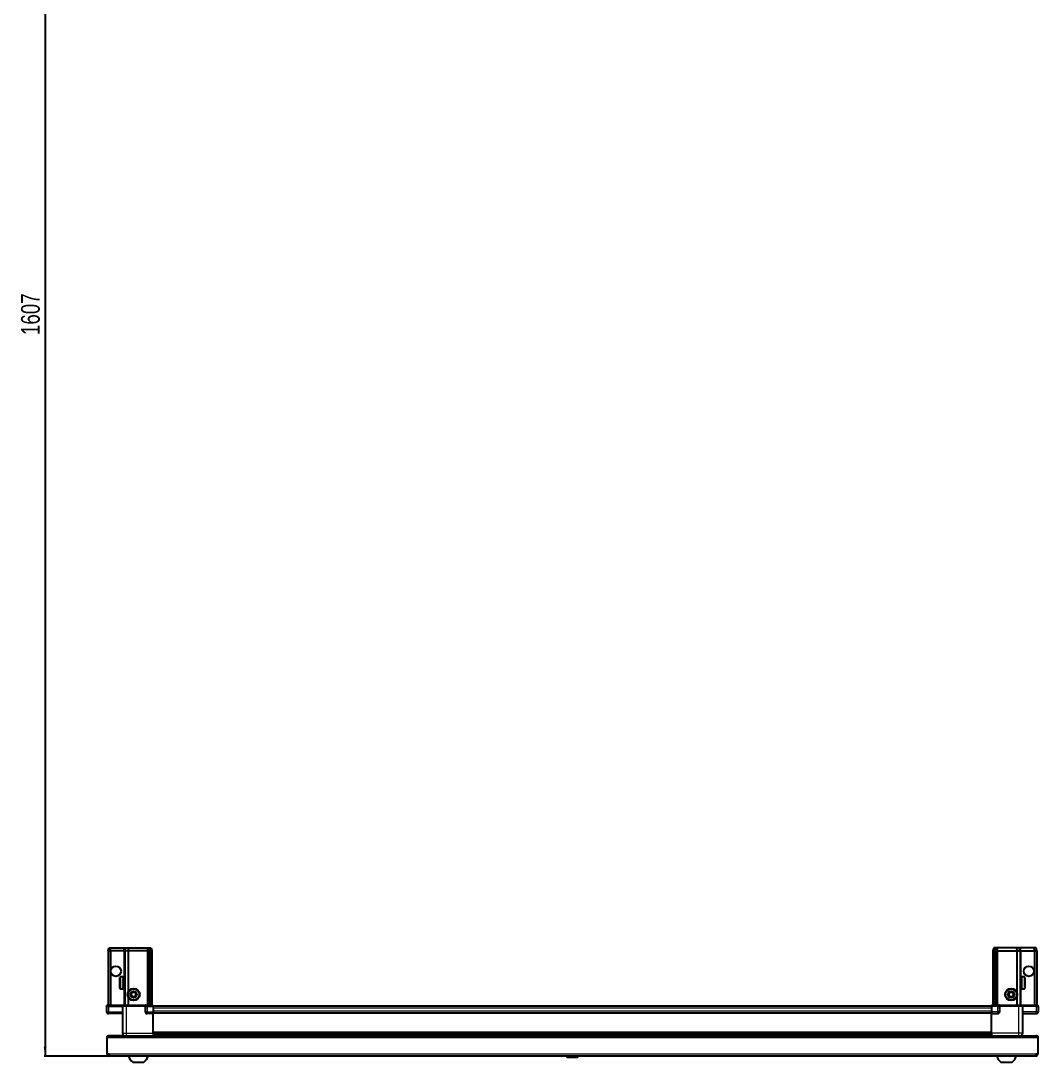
# Model space of a CAD drawing. Header units: millimetres. Extents: x 355 to 4534, y -819 to 1513.
# Drawn here: x 419 to 1511, y -819 to 299 of the extents above; entities that cross this region are included whole.
import ezdxf

# ---------------------------------------------------------------- set-up
doc = ezdxf.new("R2010")
doc.units = ezdxf.units.MM
doc.layers.add('FORMAT', color=7, linetype='Continuous')
doc.styles.add('SLDTEXTSTYLE0', font='TXT', dxfattribs={"width": 0.75})
doc.dimstyles.new('SLDDIMSTYLE0', dxfattribs={"dimtxt": 20, "dimasz": 10, "dimexe": 0, "dimexo": 0.0625, "dimgap": 5, "dimtad": 2, "dimdec": 1, "dimrnd": 1e-09, "dimzin": 12, "dimdsep": 46, "dimtxsty": 'SLDTEXTSTYLE0', "dimsah": 1, "dimcen": 0.09, "dimadec": 0, "dimazin": 3, "dimtfac": 1, "dimtofl": 0, "dimtmove": 0, "dimatfit": 3, "dimfxl": 0, "dimfrac": 2, "dimtolj": 1, "dimtzin": 12, "dimarcsym": 0})

# ---------------------------------------------------------------- blocks, each defined once
blk = doc.blocks.new('_D_8')
at = {"layer": 'FORMAT'}
for p, q in [((1005.6, 794.5), (444.4, 794.5)), ((445.4, 794.5), (445.4, -812.5)), ((514, -812.5), (444.4, -812.5))]:
    blk.add_line(p, q, dxfattribs=at)
for points in [[(445.4, 794.5), (443.9, 784.5), (446.9, 784.5)], [(445.4, -812.5), (446.9, -802.5), (443.9, -802.5)]]:
    blk.add_solid(points, dxfattribs=at)
at = {"layer": 'FORMAT', "insert": (419.6, -38.5), "char_height": 20, "attachment_point": 1, "rotation": 90, "style": 'SLDTEXTSTYLE0'}
blk.add_mtext('1607', dxfattribs=at)

msp = doc.modelspace()

# ---------------------------------------------------------------- linework, layer by layer
at = {"color": 7, "linetype": 'Continuous', "lineweight": 25}
for p, q in [((512.9, -699.49), (513.7, -696.49)), ((515.4, -699.49), (512.9, -699.49)), ((512.9, -699.49), (512.9, -757.79)), ((513.7, -696.49), (515.55, -696.49)), ((515.4, -699.49), (515.55, -696.49)), ((529.9, -699.49), (515.4, -699.49)), ((515.4, -699.49), (515.4, -757.79)), ((515.55, -696.49), (529.9, -696.49)), ((529.9, -696.49), (531.7, -696.49)), ((530.9, -699.49), (529.9, -699.49)), ((530.9, -699.49), (531.7, -696.49)), ((534.4, -699.49), (530.9, -699.49)), ((530.9, -699.49), (530.9, -757.79)), ((531.7, -696.49), (534.73, -696.49)), ((534.73, -696.49), (534.4, -699.49)), ((554.9, -699.49), (534.4, -699.49)), ((534.4, -699.49), (534.4, -743.99)), ((534.73, -696.49), (554.9, -696.49)), ((554.9, -696.49), (556.7, -696.49)), ((555.9, -699.49), (554.9, -699.49)), ((556.7, -696.49), (555.9, -699.49)), ((555.9, -699.49), (555.9, -757.79)), ((556.9, -699.49), (555.9, -699.49)), ((556.7, -696.49), (557.44, -696.49)), ((557.44, -696.49), (556.9, -699.49)), ((558.4, -699.49), (556.9, -699.49)), ((556.9, -699.49), (556.9, -757.79)), ((557.44, -696.49), (557.94, -696.49)), ((557.94, -696.49), (559.09, -696.49)), ((557.94, -696.49), (558.4, -699.49)), ((559.9, -699.49), (558.4, -699.49)), ((558.4, -699.49), (558.4, -757.79)), ((559.09, -696.49), (559.9, -699.49)), ((559.9, -699.49), (559.9, -757.79)), ((1463.7, -696.49), (1462.9, -699.49)), ((1462.9, -699.49), (1464.4, -699.49)), ((1462.9, -699.49), (1462.9, -757.79)), ((1464.85, -696.49), (1463.7, -696.49)), ((1464.85, -696.49), (1464.4, -699.49)), ((1464.4, -699.49), (1465.9, -699.49)), ((1464.4, -699.49), (1464.4, -757.79)), ((1465.35, -696.49), (1464.85, -696.49)), ((1465.35, -696.49), (1465.9, -699.49)), ((1466.09, -696.49), (1465.35, -696.49)), ((1465.9, -699.49), (1466.9, -699.49)), ((1465.9, -699.49), (1465.9, -757.79)), ((1466.09, -696.49), (1466.9, -699.49)), ((1467.9, -696.49), (1466.09, -696.49)), ((1466.9, -699.49), (1466.9, -757.79)), ((1466.9, -699.49), (1467.9, -699.49)), ((1488.06, -696.49), (1467.9, -696.49)), ((1467.9, -699.49), (1488.4, -699.49)), ((1488.06, -696.49), (1488.4, -699.49)), ((1491.09, -696.49), (1488.06, -696.49)), ((1488.4, -699.49), (1488.4, -743.99)), ((1488.4, -699.49), (1491.9, -699.49)), ((1491.9, -699.49), (1491.09, -696.49)), ((1492.9, -696.49), (1491.09, -696.49)), ((1491.9, -699.49), (1491.9, -757.79)), ((1491.9, -699.49), (1492.9, -699.49)), ((1507.24, -696.49), (1492.9, -696.49)), ((1492.9, -699.49), (1507.4, -699.49)), ((1507.4, -699.49), (1507.24, -696.49)), ((1509.09, -696.49), (1507.24, -696.49)), ((1507.4, -699.49), (1509.9, -699.49)), ((1507.4, -699.49), (1507.4, -757.79)), ((1509.9, -699.49), (1509.09, -696.49)), ((1509.9, -699.49), (1509.9, -757.79)), ((525.7, -739.69), (525.7, -728.29)), ((528.9, -727.49), (526.5, -727.49)), ((528.9, -727.49), (528.9, -727.49)), ((528.9, -727.49), (529.4, -727.49)), ((528.9, -727.68), (529.4, -727.68)), ((528.9, -727.68), (528.9, -727.9)), ((528.9, -727.9), (529.4, -727.9)), ((528.9, -728.47), (529.4, -728.47)), ((528.9, -728.47), (528.9, -728.9)), ((528.9, -728.9), (529.4, -728.9)), ((528.9, -729.81), (529.4, -729.81)), ((528.9, -729.81), (528.9, -730.4)), ((528.9, -730.4), (529.4, -730.4)), ((528.9, -731.55), (529.4, -731.55)), ((528.9, -731.55), (528.9, -732.25)), ((528.9, -732.25), (529.4, -732.25)), ((528.9, -733.53), (529.4, -733.53)), ((528.9, -733.53), (528.9, -734.27)), ((528.9, -733.68), (529.4, -733.68)), ((528.9, -734.18), (529.4, -734.18)), ((528.9, -734.27), (529.4, -734.27)), ((528.9, -735.56), (529.4, -735.56)), ((528.9, -735.56), (528.9, -736.26)), ((528.9, -736.26), (529.4, -736.26)), ((528.9, -737.43), (529.4, -737.43)), ((528.9, -737.43), (528.9, -738.03)), ((529.4, -727.68), (529.4, -727.49)), ((529.4, -727.9), (529.4, -727.68)), ((529.4, -728.47), (529.4, -727.9)), ((529.4, -728.9), (529.4, -728.47)), ((529.4, -729.81), (529.4, -728.9)), ((529.5, -729.59), (529.4, -729.59)), ((529.4, -730.4), (529.4, -729.81)), ((529.4, -731.55), (529.4, -730.4)), ((529.4, -732.25), (529.4, -731.55)), ((529.4, -733.53), (529.4, -732.25)), ((529.4, -733.68), (529.4, -733.53)), ((529.4, -734.27), (529.4, -734.18)), ((529.4, -735.56), (529.4, -734.27)), ((529.4, -736.26), (529.4, -735.56)), ((529.4, -737.43), (529.4, -736.26)), ((529.4, -738.03), (529.4, -737.43)), ((529.5, -738.39), (529.5, -729.59)), ((530.38, -730.68), (529.9, -729.99)), ((529.9, -737.99), (529.9, -729.99)), ((529.9, -737.99), (530.38, -737.3)), ((530.86, -729.99), (530.38, -730.68)), ((530.38, -737.3), (530.38, -730.68)), ((530.38, -737.3), (530.86, -737.99)), ((530.9, -729.99), (530.86, -729.99)), ((530.86, -737.99), (530.86, -729.99)), ((1491.93, -729.99), (1491.9, -729.99)), ((1492.41, -730.68), (1491.93, -729.99)), ((1491.93, -729.99), (1491.93, -737.99)), ((1491.93, -737.99), (1492.41, -737.3)), ((1492.9, -729.99), (1492.41, -730.68)), ((1492.41, -730.68), (1492.41, -737.3)), ((1492.41, -737.3), (1492.9, -737.99)), ((1492.9, -729.99), (1492.9, -737.99)), ((1493.4, -729.59), (1493.3, -729.59)), ((1493.3, -729.59), (1493.3, -738.39)), ((1496.3, -727.49), (1493.4, -727.49)), ((1493.9, -727.49), (1493.4, -727.49)), ((1493.4, -727.49), (1493.4, -727.53)), ((1493.4, -727.53), (1493.4, -727.82)), ((1493.9, -727.53), (1493.4, -727.53)), ((1493.9, -727.82), (1493.4, -727.82)), ((1493.4, -727.82), (1493.4, -728.09)), ((1493.9, -728.09), (1493.4, -728.09)), ((1493.4, -728.09), (1493.4, -728.76)), ((1493.9, -728.76), (1493.4, -728.76)), ((1493.4, -728.76), (1493.4, -729.23)), ((1493.4, -729.23), (1493.4, -730.21)), ((1493.9, -729.23), (1493.4, -729.23)), ((1493.9, -730.21), (1493.4, -730.21)), ((1493.4, -730.21), (1493.4, -730.83)), ((1493.4, -730.83), (1493.4, -732.03)), ((1493.9, -730.83), (1493.4, -730.83)), ((1493.9, -732.03), (1493.4, -732.03)), ((1493.4, -732.03), (1493.4, -732.66)), ((1493.9, -732.66), (1493.4, -732.66)), ((1493.4, -732.74), (1493.4, -734.04)), ((1493.9, -732.74), (1493.4, -732.74)), ((1493.9, -734.04), (1493.4, -734.04)), ((1493.9, -734.52), (1493.4, -734.52)), ((1493.4, -734.52), (1493.4, -734.77)), ((1493.4, -734.77), (1493.4, -736.04)), ((1493.9, -734.77), (1493.4, -734.77)), ((1493.9, -736.04), (1493.4, -736.04)), ((1493.4, -736.04), (1493.4, -736.73)), ((1493.4, -736.73), (1493.4, -737.85)), ((1493.9, -736.73), (1493.4, -736.73)), ((1493.9, -727.53), (1493.9, -727.49)), ((1493.9, -728.09), (1493.9, -727.82)), ((1493.9, -729.23), (1493.9, -728.76)), ((1493.9, -730.83), (1493.9, -730.21)), ((1493.9, -732.74), (1493.9, -732.03)), ((1493.9, -734.77), (1493.9, -734.04)), ((1493.9, -736.73), (1493.9, -736.04)), ((1497.1, -728.29), (1497.1, -739.69)), ((526.5, -740.49), (528.9, -740.49)), ((528.9, -738.03), (529.4, -738.03)), ((528.9, -738.97), (529.4, -738.97)), ((528.9, -738.97), (528.9, -739.41)), ((528.9, -739.41), (529.4, -739.41)), ((528.9, -740.01), (529.4, -740.01)), ((528.9, -740.01), (528.9, -740.25)), ((528.9, -740.25), (529.4, -740.25)), ((528.9, -740.47), (529.4, -740.47)), ((528.9, -740.47), (528.9, -740.49)), ((528.9, -740.48), (529.4, -740.48)), ((529.4, -738.97), (529.4, -738.03)), ((529.4, -738.39), (529.5, -738.39)), ((529.4, -739.41), (529.4, -738.97)), ((529.4, -740.01), (529.4, -739.41)), ((529.4, -740.25), (529.4, -740.01)), ((529.4, -740.47), (529.4, -740.25)), ((529.4, -740.48), (529.4, -740.47)), ((530.86, -737.99), (530.9, -737.99)), ((1491.9, -737.99), (1491.93, -737.99)), ((1493.3, -738.39), (1493.4, -738.39)), ((1493.9, -737.85), (1493.4, -737.85)), ((1493.4, -737.85), (1493.4, -738.42)), ((1493.4, -738.42), (1493.4, -739.27)), ((1493.9, -738.42), (1493.4, -738.42)), ((1493.9, -739.27), (1493.4, -739.27)), ((1493.4, -739.27), (1493.4, -739.67)), ((1493.4, -739.67), (1493.4, -740.18)), ((1493.9, -739.67), (1493.4, -739.67)), ((1493.9, -740.18), (1493.4, -740.18)), ((1493.4, -740.18), (1493.4, -740.37)), ((1493.4, -740.37), (1493.4, -740.49)), ((1493.9, -740.37), (1493.4, -740.37)), ((1493.4, -740.49), (1496.3, -740.49)), ((1493.9, -738.42), (1493.9, -737.85)), ((1493.9, -739.67), (1493.9, -739.27)), ((1493.9, -740.37), (1493.9, -740.18)), ((511.9, -757.79), (511.4, -758.65)), ((511.4, -758.99), (511.4, -758.65)), ((511.4, -758.99), (513.4, -758.99)), ((511.4, -758.99), (511.4, -764.99)), ((513.4, -757.79), (511.9, -757.79)), ((513.4, -757.79), (528.2, -757.79)), ((528.2, -758.99), (513.4, -758.99)), ((513.4, -758.99), (528.2, -758.99)), ((528.2, -757.79), (528.4, -757.79)), ((528.4, -758.99), (528.2, -758.99)), ((528.4, -758.99), (528.4, -757.79)), ((528.4, -757.79), (532.4, -757.79)), ((532.4, -758.99), (528.4, -758.99)), ((528.4, -758.99), (528.4, -787.99)), ((532.4, -757.79), (552.7, -757.79)), ((552.7, -758.99), (532.4, -758.99)), ((534.4, -748.99), (534.4, -757.79)), ((552.7, -757.79), (552.9, -757.79)), ((552.9, -758.99), (552.7, -758.99)), ((552.9, -758.99), (552.9, -757.79)), ((553.57, -757.79), (552.9, -757.79)), ((552.9, -758.99), (554.9, -758.99)), ((552.9, -758.99), (552.9, -764.99)), ((553.57, -757.79), (561.4, -757.79)), ((561.4, -758.65), (554.9, -758.65)), ((561.4, -758.99), (554.9, -758.99)), ((554.9, -758.99), (561.4, -758.99)), ((561.4, -757.79), (561.4, -758.65)), ((561.4, -758.65), (561.4, -758.65)), ((561.4, -758.99), (561.4, -758.65)), ((561.4, -758.99), (561.4, -758.99)), ((561.4, -758.99), (561.4, -764.99)), ((1461.4, -759.14), (561.4, -759.14)), ((1461.4, -757.79), (1469.22, -757.79)), ((1461.4, -758.65), (1461.4, -757.79)), ((1467.9, -758.65), (1461.4, -758.65)), ((1461.4, -758.99), (1461.4, -758.65)), ((1467.9, -758.99), (1461.4, -758.99)), ((1461.4, -758.99), (1461.4, -764.99)), ((1467.9, -758.99), (1469.9, -758.99)), ((1469.9, -758.99), (1467.9, -758.99)), ((1469.9, -757.79), (1469.22, -757.79)), ((1469.9, -758.99), (1469.9, -757.79)), ((1469.9, -757.79), (1470.1, -757.79)), ((1470.1, -758.99), (1469.9, -758.99)), ((1469.9, -758.99), (1469.9, -764.99)), ((1470.1, -757.79), (1490.4, -757.79)), ((1490.4, -758.99), (1470.1, -758.99)), ((1488.4, -748.99), (1488.4, -757.79)), ((1490.4, -757.79), (1494.4, -757.79)), ((1494.4, -758.99), (1490.4, -758.99)), ((1494.4, -758.99), (1494.4, -757.79)), ((1494.4, -757.79), (1494.6, -757.79)), ((1494.6, -758.99), (1494.4, -758.99)), ((1494.4, -758.99), (1494.4, -787.99)), ((1494.6, -757.79), (1509.4, -757.79)), ((1509.4, -758.99), (1494.6, -758.99)), ((1510.9, -757.79), (1509.4, -757.79)), ((1509.4, -758.99), (1511.4, -758.99)), ((1511.4, -758.65), (1510.9, -757.79)), ((1511.4, -758.65), (1510.9, -757.79)), ((1511.4, -758.99), (1511.4, -758.65)), ((1511.4, -758.99), (1511.4, -758.65)), ((1511.4, -758.99), (1511.4, -758.99)), ((1511.4, -758.99), (1511.4, -764.99)), ((528.4, -766.99), (513.4, -766.99)), ((561.4, -766.99), (554.9, -766.99)), ((561.4, -764.99), (561.4, -766.99)), ((1461.4, -766.34), (561.4, -766.34)), ((561.4, -787.99), (561.4, -766.99)), ((1461.4, -764.99), (1461.4, -766.99)), ((1461.4, -766.99), (1467.9, -766.99)), ((1461.4, -787.99), (1461.4, -766.99)), ((1494.4, -766.99), (1509.4, -766.99)), ((511.9, -793.09), (511.9, -790.99)), ((511.9, -790.99), (1510.9, -790.99)), ((511.9, -810.39), (511.9, -793.09)), ((526.9, -790.89), (514, -790.89)), ((526.9, -790.89), (526.9, -790.99)), ((561.4, -789.01), (1461.4, -789.01)), ((561.4, -789.04), (1461.4, -789.04)), ((585.27, -790.84), (561.4, -790.84)), ((579.9, -790.99), (579.9, -790.84)), ((579.93, -790.99), (579.93, -790.84)), ((580.2, -790.99), (580.2, -790.84)), ((580.47, -790.99), (580.47, -790.84)), ((581.12, -790.99), (581.12, -790.84)), ((581.58, -790.99), (581.58, -790.84)), ((582.55, -790.99), (582.55, -790.84)), ((583.17, -790.99), (583.17, -790.84)), ((584.35, -790.99), (584.35, -790.84)), ((585.01, -790.99), (585.01, -790.84)), ((585.07, -790.99), (585.07, -790.84)), ((586.36, -790.84), (585.27, -790.84)), ((586.36, -790.99), (586.36, -790.84)), ((586.36, -790.84), (586.36, -790.84)), ((587.09, -790.84), (586.36, -790.84)), ((586.37, -790.99), (586.37, -790.84)), ((586.87, -790.99), (586.87, -790.84)), ((587.1, -790.84), (587.09, -790.84)), ((587.1, -790.99), (587.1, -790.84)), ((587.52, -790.84), (587.1, -790.84)), ((1435.27, -790.84), (587.52, -790.84)), ((588.37, -790.99), (588.37, -790.84)), ((589.06, -790.99), (589.06, -790.84)), ((590.19, -790.99), (590.19, -790.84)), ((590.76, -790.99), (590.76, -790.84)), ((591.63, -790.99), (591.63, -790.84)), ((592.04, -790.99), (592.04, -790.84)), ((592.57, -790.99), (592.57, -790.84)), ((592.76, -790.99), (592.76, -790.84)), ((592.9, -790.99), (592.9, -790.84)), ((1429.9, -790.99), (1429.9, -790.84)), ((1430.07, -790.99), (1430.07, -790.84)), ((1430.28, -790.99), (1430.28, -790.84)), ((1430.84, -790.99), (1430.84, -790.84)), ((1431.26, -790.99), (1431.26, -790.84)), ((1432.15, -790.99), (1432.15, -790.84)), ((1432.74, -790.99), (1432.74, -790.84)), ((1433.88, -790.99), (1433.88, -790.84)), ((1434.58, -790.99), (1434.58, -790.84)), ((1435.86, -790.84), (1435.27, -790.84)), ((1435.86, -790.99), (1435.86, -790.84)), ((1435.87, -790.84), (1435.86, -790.84)), ((1436.6, -790.84), (1435.87, -790.84)), ((1436.03, -790.99), (1436.03, -790.84)), ((1436.53, -790.99), (1436.53, -790.84)), ((1436.6, -790.99), (1436.6, -790.84)), ((1437.62, -790.84), (1436.6, -790.84)), ((1436.6, -790.84), (1436.6, -790.84)), ((1461.4, -790.84), (1437.52, -790.84)), ((1437.89, -790.99), (1437.89, -790.84)), ((1438.6, -790.99), (1438.6, -790.84)), ((1439.77, -790.99), (1439.77, -790.84)), ((1440.38, -790.99), (1440.38, -790.84)), ((1441.32, -790.99), (1441.32, -790.84)), ((1441.77, -790.99), (1441.77, -790.84)), ((1442.39, -790.99), (1442.39, -790.84)), ((1442.64, -790.99), (1442.64, -790.84)), ((1442.87, -790.99), (1442.87, -790.84)), ((1442.89, -790.99), (1442.89, -790.84)), ((1495.9, -790.89), (1495.9, -790.99)), ((1495.9, -790.89), (1508.8, -790.89)), ((1510.9, -790.99), (1510.9, -793.09)), ((1510.9, -793.09), (1510.9, -810.39)), ((514, -810.39), (511.9, -810.39)), ((514, -810.39), (514, -812.49)), ((1508.8, -812.49), (514, -812.49)), ((1006.6, -812.49), (1005.61, -813.47)), ((1005.61, -813.47), (1005.61, -813.99)), ((1017.18, -813.47), (1005.61, -813.47)), ((1017.18, -813.99), (1005.61, -813.99)), ((1017.18, -813.47), (1016.2, -812.49)), ((1017.18, -813.99), (1017.18, -813.47)), ((1510.9, -810.39), (1508.8, -810.39)), ((1508.8, -812.49), (1508.8, -810.39)), ((539.4, -819.09), (551.4, -819.09)), ((1471.4, -819.09), (1483.4, -819.09))]:
    msp.add_line(p, q, dxfattribs=at)
at = {"color": 8, "linetype": 'Continuous', "lineweight": 18}
for p, q in [((529.9, -699.49), (529.9, -696.49)), ((529.9, -699.49), (529.9, -729.99)), ((554.9, -696.49), (554.9, -699.49)), ((554.9, -699.49), (554.9, -757.79)), ((1467.9, -696.49), (1467.9, -699.49)), ((1467.9, -699.49), (1467.9, -757.79)), ((1492.9, -699.49), (1492.9, -696.49)), ((1492.9, -699.49), (1492.9, -729.99)), ((526.5, -740.49), (526.5, -727.49)), ((1496.3, -727.49), (1496.3, -740.49)), ((529.9, -737.99), (529.9, -757.79)), ((1492.9, -737.99), (1492.9, -757.79)), ((513.4, -758.99), (513.4, -757.79)), ((513.4, -758.99), (513.4, -764.99)), ((528.2, -758.99), (528.2, -757.79)), ((532.4, -758.99), (532.4, -757.79)), ((532.4, -758.99), (532.4, -787.99)), ((552.7, -758.99), (552.7, -757.79)), ((554.9, -758.99), (554.9, -758.65)), ((554.9, -758.99), (554.9, -764.99)), ((561.4, -758.99), (561.4, -758.65)), ((1467.9, -758.99), (1467.9, -758.65)), ((1467.9, -758.99), (1467.9, -764.99)), ((1470.1, -757.79), (1470.1, -758.99)), ((1490.4, -758.99), (1490.4, -757.79)), ((1490.4, -758.99), (1490.4, -787.99)), ((1494.6, -757.79), (1494.6, -758.99)), ((1509.4, -758.99), (1509.4, -757.79)), ((1509.4, -758.99), (1509.4, -764.99)), ((511.4, -764.99), (513.4, -764.99)), ((513.4, -764.99), (528.4, -764.99)), ((513.4, -766.99), (513.4, -764.99)), ((552.9, -764.99), (554.9, -764.99)), ((554.9, -764.99), (561.4, -764.99)), ((554.9, -764.99), (554.9, -766.99)), ((1461.4, -761.14), (561.4, -761.14)), ((1461.4, -764.34), (561.4, -764.34)), ((1461.4, -766.99), (561.4, -766.99)), ((1467.9, -764.99), (1461.4, -764.99)), ((1469.9, -764.99), (1467.9, -764.99)), ((1467.9, -764.99), (1467.9, -766.99)), ((1509.4, -764.99), (1494.4, -764.99)), ((1511.4, -764.99), (1509.4, -764.99)), ((1509.4, -766.99), (1509.4, -764.99)), ((1510.9, -793.09), (511.9, -793.09)), ((514, -790.99), (514, -790.89)), ((532.4, -787.99), (561.4, -787.99)), ((561.4, -786.39), (1461.4, -786.39)), ((1461.4, -787.8), (561.4, -787.8)), ((561.4, -790.25), (1461.4, -790.25)), ((1490.4, -787.99), (1461.4, -787.99)), ((1508.8, -790.99), (1508.8, -790.89)), ((1508.8, -810.39), (514, -810.39))]:
    msp.add_line(p, q, dxfattribs=at)
at = {"color": 7, "linetype": 'Continuous', "lineweight": 25, "flags": 128}
for points in [[(514, -790.89), (513.59, -790.93), (513.36, -790.99)], [(1509.44, -790.99), (1509.21, -790.93), (1508.8, -790.89)]]:
    msp.add_lwpolyline(points, dxfattribs=at)
at = {"color": 7, "linetype": 'Continuous', "lineweight": 25}
for centre, radius in [((521.4, -721.49), 5.5), ((1501.4, -721.49), 5.5), ((540.4, -746.49), 6.5), ((540.4, -746.49), 3.46), ((1482.4, -746.49), 6.5), ((1482.4, -746.49), 3.46)]:
    msp.add_circle(centre, radius, dxfattribs=at)
at = {"color": 8, "linetype": 'Continuous', "lineweight": 18}
for centre in [(540.4, -746.49), (1482.4, -746.49)]:
    msp.add_circle(centre, 5.7, dxfattribs=at)
at = {"color": 7, "linetype": 'Continuous', "lineweight": 25}
for centre, radius, start, end in [((526.5, -728.29), 0.8, 90, 180), ((529.9, -729.59), 0.4, 180, 270), ((1492.9, -729.59), 0.4, 270, 0), ((1496.3, -728.29), 0.8, 0, 90), ((526.5, -739.69), 0.8, 180, 270), ((529.9, -738.39), 0.4, 90, 180), ((540.4, -746.49), 2.5, 147.37605, 207.37605), ((540.4, -746.49), 2.5, 207.37605, 267.37605), ((540.4, -746.49), 2.5, 87.37605, 147.37605), ((540.4, -746.49), 2.5, 267.37605, 327.37605), ((540.4, -746.49), 2.5, 27.37605, 87.37605), ((540.4, -746.49), 2.5, 327.37605, 27.37605), ((1482.4, -746.49), 2.5, 134.67671, 194.67671), ((1482.4, -746.49), 2.5, 194.67671, 254.67671), ((1482.4, -746.49), 2.5, 74.67671, 134.67671), ((1482.4, -746.49), 2.5, 254.67671, 314.67671), ((1482.4, -746.49), 2.5, 14.67671, 74.67671), ((1482.4, -746.49), 2.5, 314.67671, 14.67671), ((1492.9, -738.39), 0.4, 360, 90), ((1496.3, -739.69), 0.8, 270, 360), ((513.4, -764.99), 2, 180, 270), ((554.9, -764.99), 2, 180, 270), ((1467.9, -764.99), 2, 270, 0), ((1509.4, -764.99), 2, 270, 0), ((514, -810.39), 2.1, 180, 270), ((514, -810.39), 0.6, 180, 270), ((546.42, -809.46), 11.91, 194.70035, 233.8734), ((544.37, -809.46), 11.91, 306.1266, 345.29965), ((1478.42, -809.46), 11.91, 194.70035, 233.8734), ((1476.37, -809.46), 11.91, 306.1266, 345.29965), ((1508.8, -810.39), 0.6, 270, 0), ((1508.8, -810.39), 2.1, 270, 0)]:
    msp.add_arc(centre, radius, start, end, dxfattribs=at)
for centre, start_param, end_param in [((554.9, -755.19), 2.4188584, 3.1415927), ((1467.9, -755.19), 3.1415927, 3.8643269)]:
    msp.add_ellipse(centre, major_axis=(0, 3.46), ratio=0.5773503, start_param=start_param, end_param=end_param, dxfattribs=at)
for points, knots in [([(537.51, -746.35), (537.79, -745.92), (538.31, -745.11), (538.83, -744.3), (539.07, -743.92)], [0, 0, 0, 0, 0.5346859, 1, 1, 1, 1]), ([(538.84, -748.92), (538.78, -748.81), (538.51, -748.28), (538.05, -747.39), (537.67, -746.66), (537.51, -746.35)], [0, 0, 0, 0, 0.1331247, 0.6370994, 1, 1, 1, 1]), ([(541.72, -749.05), (541.21, -749.03), (540.24, -748.98), (539.29, -748.94), (538.84, -748.92)], [0, 0, 0, 0, 0.5346859, 1, 1, 1, 1]), ([(539.07, -743.92), (539.58, -743.95), (540.55, -743.99), (541.51, -744.03), (541.95, -744.06)], [0, 0, 0, 0, 0.5346859, 1, 1, 1, 1]), ([(543.28, -746.62), (543, -747.05), (542.48, -747.87), (541.96, -748.67), (541.72, -749.05)], [0, 0, 0, 0, 0.5346859, 1, 1, 1, 1]), ([(541.95, -744.06), (542.11, -744.36), (542.49, -745.09), (542.95, -745.98), (543.22, -746.51), (543.28, -746.62)], [0, 0, 0, 0, 0.3629006, 0.8668753, 1, 1, 1, 1]), ([(1479.61, -745.72), (1479.98, -745.36), (1480.66, -744.68), (1481.35, -744.01), (1481.66, -743.69)], [0, 0, 0, 0, 0.53468586, 1, 1, 1, 1]), ([(1480.34, -748.52), (1480.26, -748.18), (1480.05, -747.39), (1479.8, -746.42), (1479.64, -745.84), (1479.61, -745.72)], [0, 0, 0, 0, 0.3629006, 0.8668753, 1, 1, 1, 1]), ([(1483.13, -749.28), (1482.63, -749.14), (1481.7, -748.89), (1480.77, -748.63), (1480.34, -748.52)], [0, 0, 0, 0, 0.5346859, 1, 1, 1, 1]), ([(1481.66, -743.69), (1482.16, -743.83), (1483.09, -744.09), (1484.02, -744.34), (1484.45, -744.46)], [0, 0, 0, 0, 0.5346859, 1, 1, 1, 1]), ([(1485.18, -747.25), (1484.81, -747.61), (1484.13, -748.29), (1483.44, -748.97), (1483.13, -749.28)], [0, 0, 0, 0, 0.5346859, 1, 1, 1, 1]), ([(1484.45, -744.46), (1484.48, -744.58), (1484.63, -745.16), (1484.88, -746.12), (1485.09, -746.92), (1485.18, -747.25)], [0, 0, 0, 0, 0.13312467, 0.63709944, 1, 1, 1, 1]), ([(528.4, -787.99), (528.44, -788.43), (528.51, -789.1), (528.95, -789.92), (529.41, -790.47), (529.81, -790.83), (530.07, -790.96), (530.12, -790.99)], [0, 0, 0, 0, 0.3630185, 0.5584377, 0.7580039, 0.9575702, 1, 1, 1, 1]), ([(561.4, -787.99), (561.4, -788.38), (561.4, -789.17), (561.4, -790.19), (561.4, -790.82), (561.4, -790.98), (561.4, -790.99)], [0, 0, 0, 0, 0.3255201, 0.6510403, 0.9765604, 1, 1, 1, 1]), ([(1461.4, -787.99), (1461.4, -788.38), (1461.4, -789.17), (1461.4, -790.19), (1461.4, -790.82), (1461.4, -790.98), (1461.4, -790.99)], [0, 0, 0, 0, 0.3255201, 0.6510403, 0.9765604, 1, 1, 1, 1]), ([(1494.4, -787.99), (1494.35, -788.43), (1494.28, -789.1), (1493.84, -789.92), (1493.39, -790.47), (1492.98, -790.83), (1492.72, -790.96), (1492.67, -790.99)], [0, 0, 0, 0, 0.3630185, 0.5584377, 0.7580039, 0.9575702, 1, 1, 1, 1])]:
    msp.add_open_spline(points, degree=3, knots=knots, dxfattribs=at)
at = {"color": 8, "linetype": 'Continuous', "lineweight": 18}
for points in [[(528.4, -787.99), (528.46, -787.99), (528.58, -787.99), (529.5, -787.99), (530.82, -787.99), (531.87, -787.99), (532.4, -787.99)], [(1494.4, -787.99), (1494.34, -787.99), (1494.22, -787.99), (1493.29, -787.99), (1491.97, -787.99), (1490.92, -787.99), (1490.4, -787.99)]]:
    msp.add_open_spline(points, degree=3, dxfattribs=at)
for points in [[(532.4, -787.99), (532.4, -788.43), (532.4, -789.1), (532.4, -789.92), (532.4, -790.47), (532.4, -790.83), (532.4, -790.96), (532.4, -790.99)], [(1490.4, -787.99), (1490.4, -788.43), (1490.4, -789.1), (1490.4, -789.92), (1490.4, -790.47), (1490.4, -790.83), (1490.4, -790.96), (1490.4, -790.99)]]:
    msp.add_open_spline(points, degree=3, knots=[0, 0, 0, 0, 0.3630185, 0.5584377, 0.7580039, 0.9575702, 1, 1, 1, 1], dxfattribs=at)

# ---------------------------------------------------------------- dimensions: what is measured, and where the dimension line sits
at = {"layer": 'FORMAT'}
dim = msp.add_linear_dim(base=(445.4, -812.49), p1=(1005.61, 794.51), p2=(514, -812.49), angle=90, dimstyle='SLDDIMSTYLE0', dxfattribs=at)
dim.commit()
dim.dimension.update_dxf_attribs({"geometry": '_D_8', "text_midpoint": (445.4, -8.99), "dimtype": 160})

doc.saveas('drawing.dxf')
